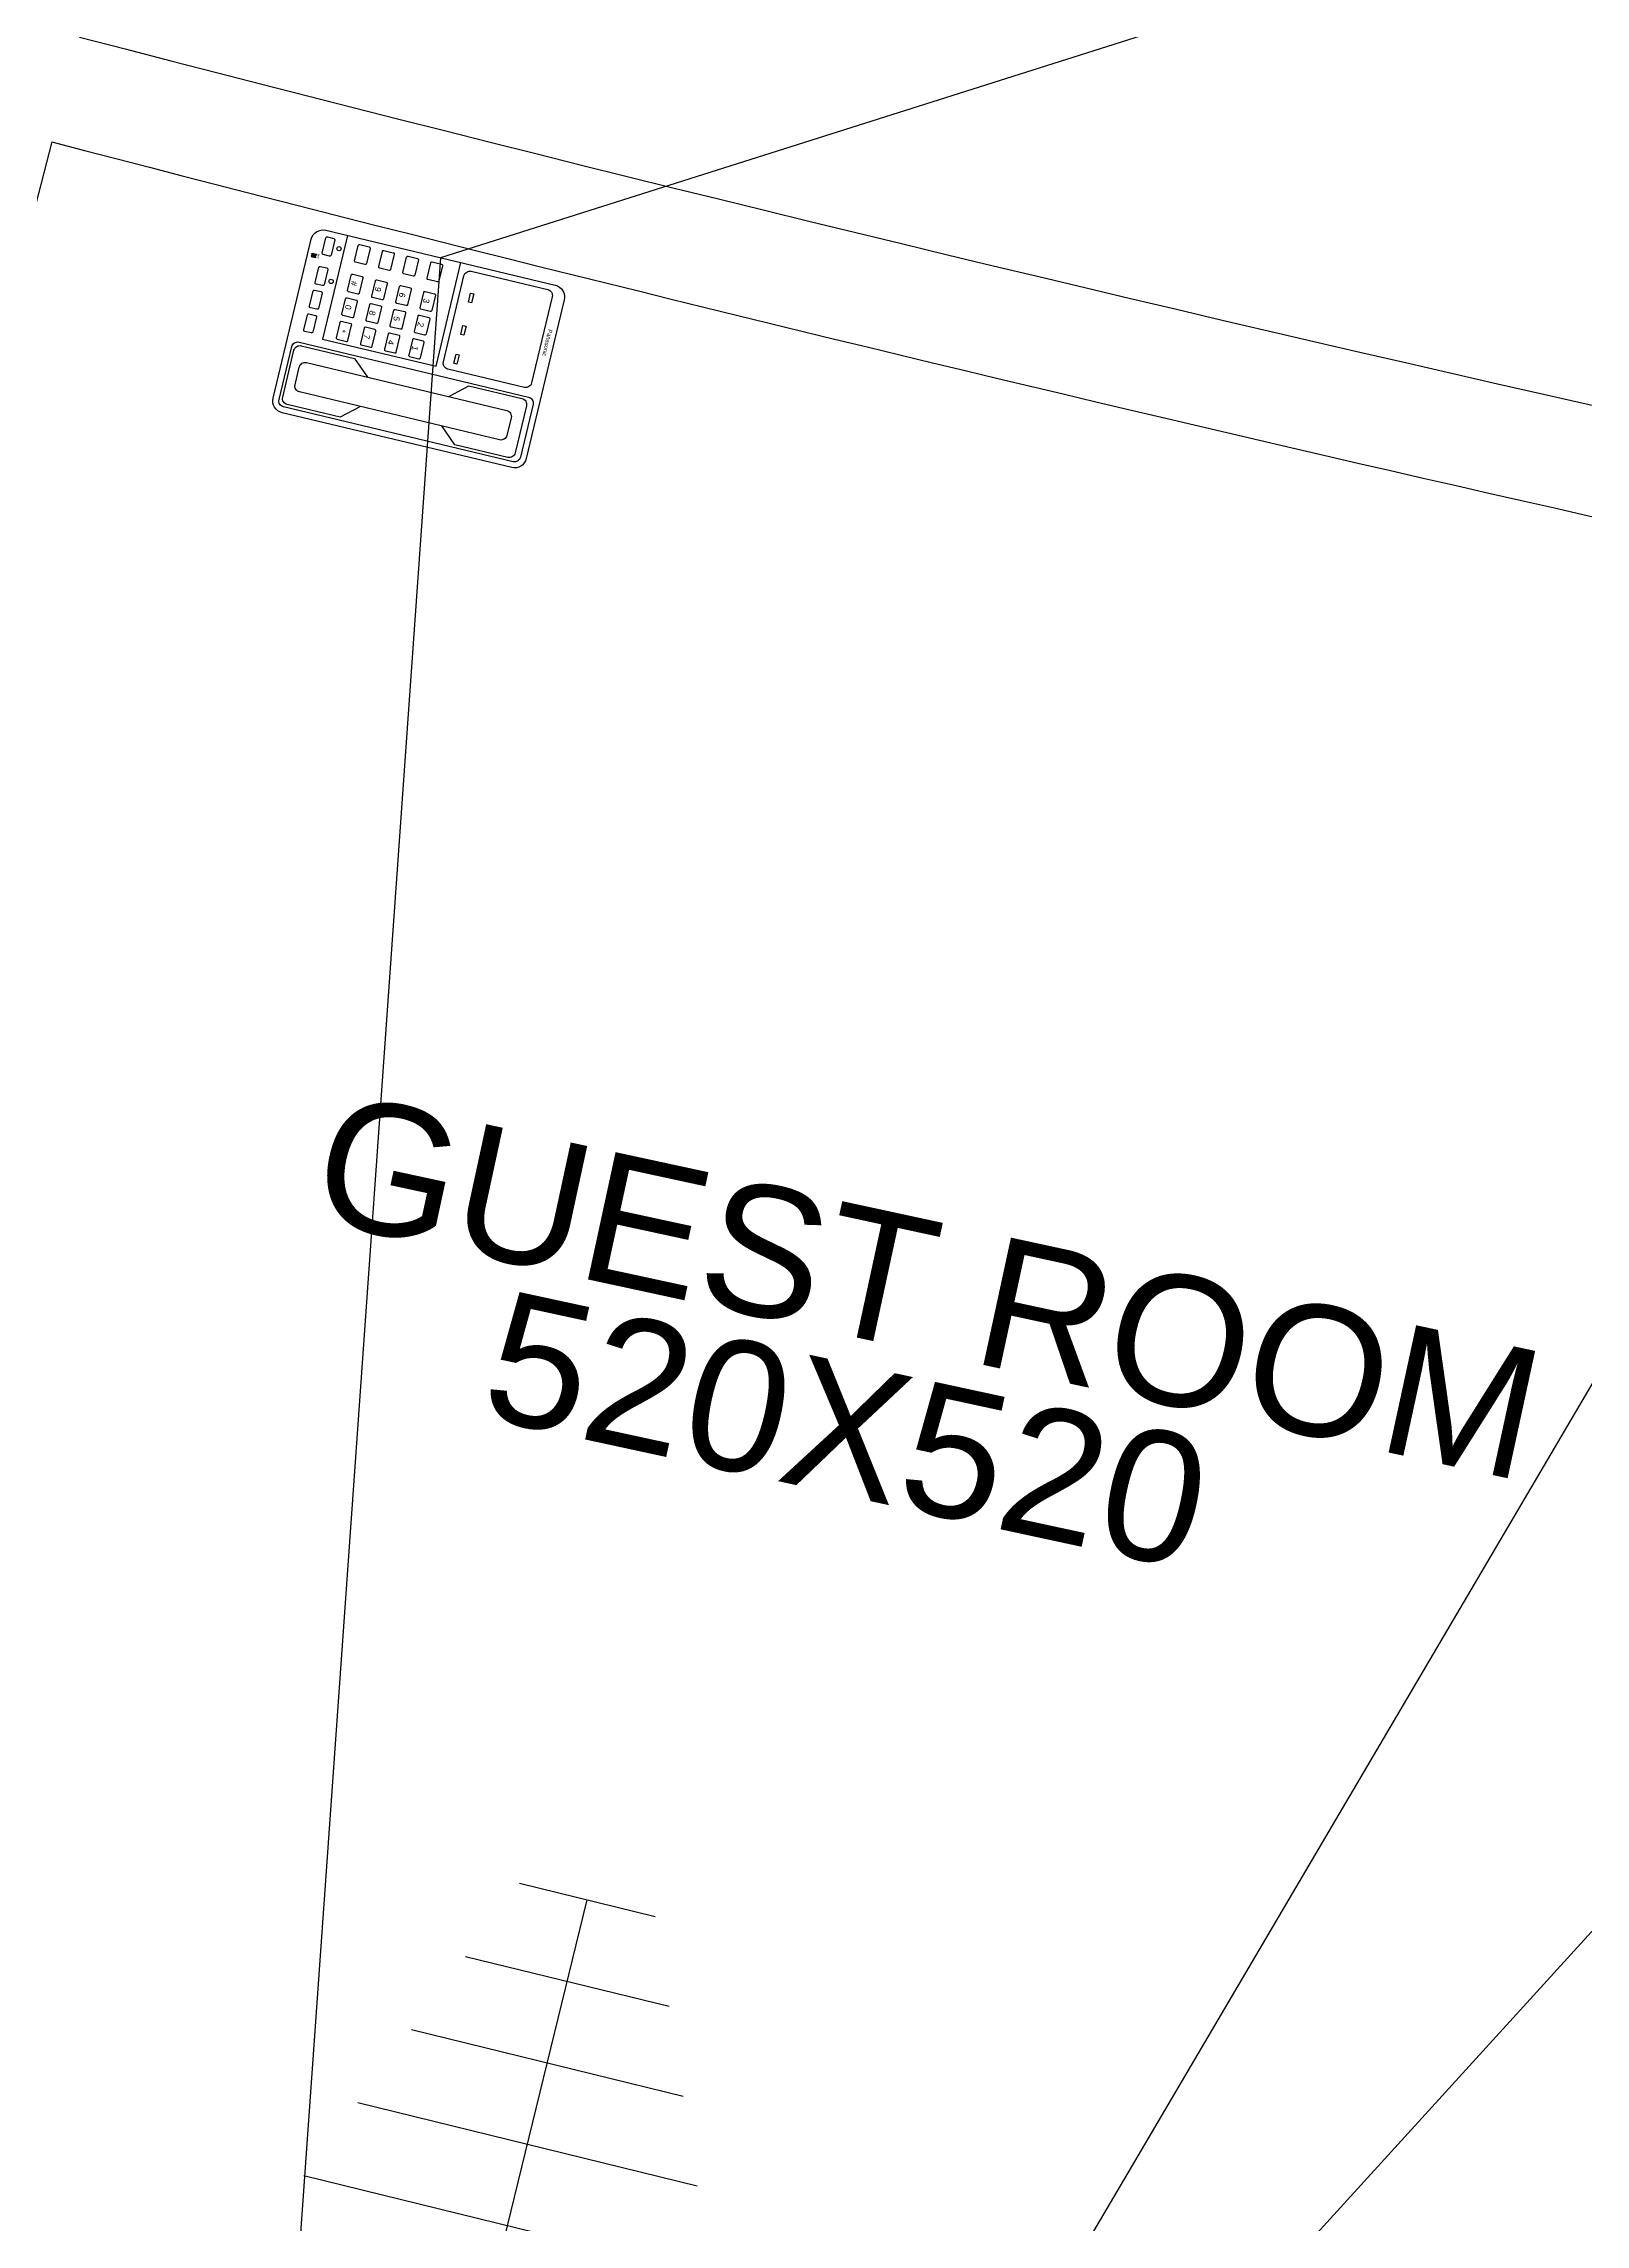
# Model space of a CAD drawing. Header units: inches. Extents: x -221585 to 401252, y -284294 to 332380.
# Drawn here: x 154036 to 154391, y 40061 to 40563 of the extents above; entities that cross this region are included whole.
import ezdxf
from ezdxf.enums import TextEntityAlignment as Align

# ---------------------------------------------------------------- set-up
doc = ezdxf.new("R2010")
doc.units = ezdxf.units.IN
doc.header["$MEASUREMENT"] = 0
doc.linetypes.add('HIDDEN2', pattern=[0.1875, 0.125, -0.0625])
doc.layers.add('text', color=72, linetype='HIDDEN2', lineweight=5)
doc.styles.add('DIM', font='arial.ttf')
doc.styles.get("Standard").update_dxf_attribs({"font": 'arial.ttf'})

# ---------------------------------------------------------------- blocks, each defined once
blk = doc.blocks.new('A$C1A3D5E7F')
at = {"color": 1}
for points in [[(6.114, 4.123), (6.114, 0.284, -0.414214), (5.829, 0), (0.284, 0, -0.414214), (0, 0.284), (0, 4.123, -0.414214), (0.284, 4.408), (5.829, 4.408, -0.414214)], [(5.971, 4.123), (5.971, 2.844, -0.414214), (5.829, 2.702), (0.284, 2.702, -0.414214), (0.142, 2.844), (0.142, 4.123, -0.414214), (0.284, 4.266), (5.829, 4.266, -0.414214)], [(5.687, 3.697), (5.687, 3.27, -0.414214), (5.545, 3.128), (0.711, 3.128, -0.414214), (0.568, 3.27), (0.568, 3.697, -0.414214), (0.711, 3.839), (5.545, 3.839, -0.414214)], [(2.423, 2.362), (2.423, 0.284, -0.414214), (2.281, 0.142), (0.433, 0.142, -0.414214), (0.291, 0.284), (0.291, 2.362, -0.414214), (0.433, 2.505), (2.281, 2.505, -0.414214)], [(3.253, 2.028), (3.253, 2.398, 0.414214), (3.225, 2.426), (2.998, 2.426, 0.414214), (2.969, 2.398), (2.969, 2.028, 0.414214), (2.998, 2), (3.225, 2, 0.414214)], [(3.837, 2.028), (3.837, 2.398, 0.414214), (3.808, 2.426), (3.581, 2.426, 0.414214), (3.552, 2.398), (3.552, 2.028, 0.414214), (3.581, 2), (3.808, 2, 0.414214)], [(4.42, 2.028), (4.42, 2.398, 0.414214), (4.391, 2.426), (4.164, 2.426, 0.414214), (4.135, 2.398), (4.135, 2.028, 0.414214), (4.164, 2), (4.391, 2, 0.414214)], [(5.003, 2.028), (5.003, 2.398, 0.414214), (4.975, 2.426), (4.747, 2.426, 0.414214), (4.719, 2.398), (4.719, 2.028, 0.414214), (4.747, 2), (4.975, 2, 0.414214)], [(5.786, 2.398), (5.786, 2.028, -0.414214), (5.757, 2), (5.601, 2, -0.414214), (5.572, 2.028), (5.572, 2.398, -0.414214), (5.601, 2.426), (5.757, 2.426, -0.414214)], [(3.253, 1.825), (3.253, 1.455, -0.414214), (3.225, 1.427), (2.998, 1.427, -0.414214), (2.969, 1.455), (2.969, 1.825, -0.414214), (2.998, 1.853), (3.225, 1.853, -0.414214)], [(3.837, 1.825), (3.837, 1.455, -0.414214), (3.808, 1.427), (3.581, 1.427, -0.414214), (3.552, 1.455), (3.552, 1.825, -0.414214), (3.581, 1.853), (3.808, 1.853, -0.414214)], [(4.42, 1.825), (4.42, 1.455, -0.414214), (4.391, 1.427), (4.164, 1.427, -0.414214), (4.135, 1.455), (4.135, 1.825, -0.414214), (4.164, 1.853), (4.391, 1.853, -0.414214)], [(5.003, 1.825), (5.003, 1.455, -0.414214), (4.975, 1.427), (4.747, 1.427, -0.414214), (4.719, 1.455), (4.719, 1.825, -0.414214), (4.747, 1.853), (4.975, 1.853, -0.414214)], [(5.786, 1.825), (5.786, 1.455, -0.414214), (5.757, 1.427), (5.601, 1.427, -0.414214), (5.572, 1.455), (5.572, 1.825, -0.414214), (5.601, 1.853), (5.757, 1.853, -0.414214)], [(3.253, 1.253), (3.253, 0.883, -0.414214), (3.225, 0.854), (2.998, 0.854, -0.414214), (2.969, 0.883), (2.969, 1.253, -0.414214), (2.998, 1.281), (3.225, 1.281, -0.414214)], [(3.837, 1.253), (3.837, 0.883, -0.414214), (3.808, 0.854), (3.581, 0.854, -0.414214), (3.552, 0.883), (3.552, 1.253, -0.414214), (3.581, 1.281), (3.808, 1.281, -0.414214)], [(4.42, 1.253), (4.42, 0.883, -0.414214), (4.391, 0.854), (4.164, 0.854, -0.414214), (4.135, 0.883), (4.135, 1.253, -0.414214), (4.164, 1.281), (4.391, 1.281, -0.414214)], [(5.003, 1.253), (5.003, 0.883, -0.414214), (4.975, 0.854), (4.747, 0.854, -0.414214), (4.719, 0.883), (4.719, 1.253, -0.414214), (4.747, 1.281), (4.975, 1.281, -0.414214)], [(5.786, 1.253), (5.786, 0.883, -0.414214), (5.757, 0.854), (5.601, 0.854, -0.414214), (5.572, 0.883), (5.572, 1.253, -0.414214), (5.601, 1.281), (5.757, 1.281, -0.414214)], [(3.253, 0.54), (3.253, 0.171, -0.414214), (3.225, 0.142), (2.998, 0.142, -0.414214), (2.969, 0.171), (2.969, 0.54, -0.414214), (2.998, 0.569), (3.225, 0.569, -0.414214)], [(3.837, 0.54), (3.837, 0.171, -0.414214), (3.808, 0.142), (3.581, 0.142, -0.414214), (3.552, 0.171), (3.552, 0.54, -0.414214), (3.581, 0.569), (3.808, 0.569, -0.414214)], [(4.42, 0.54), (4.42, 0.171, -0.414214), (4.391, 0.142), (4.164, 0.142, -0.414214), (4.135, 0.171), (4.135, 0.54, -0.414214), (4.164, 0.569), (4.391, 0.569, -0.414214)], [(5.003, 0.54), (5.003, 0.171, -0.414214), (4.975, 0.142), (4.747, 0.142, -0.414214), (4.719, 0.171), (4.719, 0.54, -0.414214), (4.747, 0.569), (4.975, 0.569, -0.414214)], [(5.786, 0.54), (5.786, 0.171, -0.414214), (5.757, 0.142), (5.601, 0.142, -0.414214), (5.572, 0.171), (5.572, 0.54, -0.414214), (5.601, 0.569), (5.757, 0.569, -0.414214)]]:
    blk.add_lwpolyline(points, format="xyb", close=True, dxfattribs=at)
for points in [[(2.11, 3.128), (1.709, 2.773), (0.426, 2.773, -0.414214), (0.284, 2.915), (0.284, 4.052, -0.414214), (0.426, 4.195), (1.709, 4.195), (2.11, 3.839)], [(4.075, 3.839), (4.475, 4.195), (5.758, 4.195, -0.414214), (5.9, 4.052), (5.9, 2.915, -0.414214), (5.758, 2.773), (4.475, 2.773), (4.075, 3.128)]]:
    blk.add_lwpolyline(points, format="xyb", dxfattribs=at)
for points in [[(2.176, 2.339), (2.176, 2.12), (2.1, 2.12), (2.1, 2.339)], [(2.176, 1.645), (2.176, 1.427), (2.1, 1.427), (2.1, 1.645)], [(2.176, 0.86), (2.176, 0.642), (2.1, 0.642), (2.1, 0.86)], [(6.018, 0.662), (6.018, 0.676), (5.912, 0.676), (5.912, 0.662)], [(6.018, 0.645), (6.018, 0.631), (5.912, 0.631), (5.912, 0.645)], [(6.018, 0.614), (6.018, 0.6), (5.912, 0.6), (5.912, 0.614)]]:
    blk.add_lwpolyline(points, close=True, dxfattribs=at)
blk.add_lwpolyline([(5.306, 0), (5.306, 2.505), (2.565, 2.505), (2.565, 0)], dxfattribs=at)
for centre in [(5.427, 1.138), (5.427, 0.347)]:
    blk.add_circle(centre, 0.0499, dxfattribs=at)
for s, height, p in [('1', 0.142, (3.146, 2.209)), ('4', 0.142, (3.729, 2.209)), ('7', 0.142, (4.312, 2.209)), ('*', 0.142, (4.895, 2.209)), ('Panasonic', 0.0995, (0.151, 1.361)), ('2', 0.142, (3.146, 1.636)), ('5', 0.142, (3.729, 1.636)), ('8', 0.142, (4.312, 1.636)), ('0', 0.142, (4.895, 1.636)), ('3', 0.142, (3.146, 1.064)), ('6', 0.142, (3.729, 1.064)), ('9', 0.142, (4.312, 1.064)), ('#', 0.142, (4.895, 1.064)), ('MIC', 0.0498, (5.864, 0.638))]:
    blk.add_text(s, height=height, rotation=90, dxfattribs=at).set_placement(p, align=Align.MIDDLE)
blk = doc.blocks.new('tv point')
at = {"color": 1}
for p, q in [((5130.85179, -920.27569), (5130.85179, -920.37585)), ((5130.86895, -920.28284), (5130.86895, -920.36869)), ((5130.88611, -920.29), (5130.88611, -920.36154)), ((5130.90327, -920.29715), (5130.90327, -920.35439)), ((5130.92042, -920.3043), (5130.92042, -920.34723)), ((5130.93758, -920.31146), (5130.93758, -920.34008)), ((5130.82048, -920.32577), (5130.93758, -920.32577))]:
    blk.add_line(p, q, dxfattribs=at)
blk.add_circle((5130.81384, -920.32577), 0.00664, dxfattribs=at)

msp = doc.modelspace()

# ---------------------------------------------------------------- linework, layer by layer
at = {"color": 6}
msp.add_line((154770.55, 40897.74), (153946.38, 39496.66, 0.83), dxfattribs=at)
at = {"color": 1}
for p, q in [((154767.34, 40717.04), (154127.16, 40514.01)), ((154127.16, 40514.01), (154053.25, 39470.45, 0.91))]:
    msp.add_line(p, q, dxfattribs=at)
at = {"color": 4, "ltscale": 8}
msp.add_line((154037.68, 40540.68, 0.42), (154033.86, 40526.16, 0.42), dxfattribs=at)
at = {"color": 42}
msp.add_line((154476.34, 40220.94), (153841.25, 39523.4, 0.84), dxfattribs=at)
at = {"color": 4, "ltscale": 10}
for radius, start, end in [(10968.5, 255.376158, 259.000586), (10993.5, 255.37586, 257.957819)]:
    msp.add_arc((156813.29, 51178.02), radius, start, end, dxfattribs=at)

# ---------------------------------------------------------------- block references
at = {"linetype": 'ByBlock', "lineweight": -3, "xscale": 9.800000000000004, "yscale": 9.800000000000004, "zscale": 9.800000000000004, "rotation": 166.548016803062}
msp.add_blockref('A$C1A3D5E7F', (154156.29, 40507.04), dxfattribs=at)
at = {"xscale": 1125, "yscale": 1125, "zscale": 1125, "rotation": 76.22744950807976}
msp.add_blockref('tv point', (-2225639.21, -5319718.47, 0.84), dxfattribs=at)

# ---------------------------------------------------------------- texts
at = {"layer": 'text', "lineweight": -2, "ltscale": 2, "char_height": 30, "width": 355.2197, "attachment_point": 7, "rotation": 347.798, "style": 'DIM'}
for s, insert in [('{\\C3;GUEST ROOM}', (154096.22, 40292.28, -0.42)), ('{\\C3;520X520}', (154135.52, 40246.78, -0.42))]:
    msp.add_mtext(s, dxfattribs=dict(at, insert=insert))

doc.saveas('drawing.dxf')
